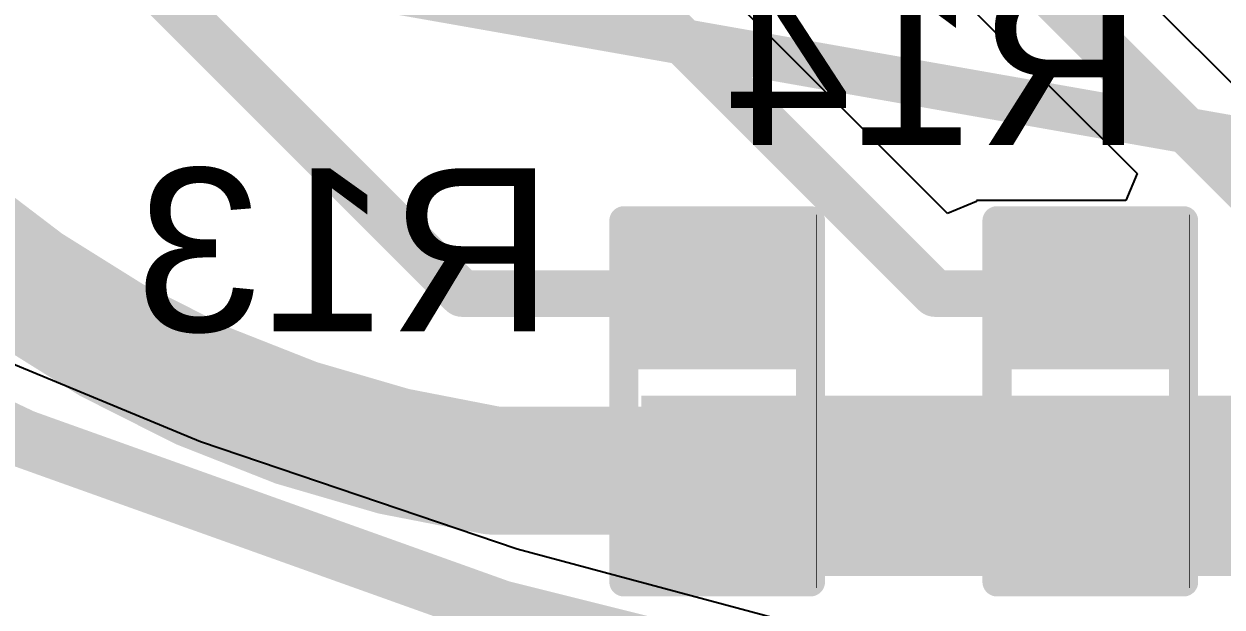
# Model space of a CAD drawing. Header units: inches. Extents: x -8 to 384, y -12 to 64.
# Drawn here: x 6.43 to 11.65, y -8.16 to -5.62 of the extents above; entities that cross this region are included whole.
import ezdxf

# ---------------------------------------------------------------- set-up
doc = ezdxf.new("R2010")
doc.units = ezdxf.units.IN
for name, color, linetype in [('Board_outline', 216, 'Continuous'), ('Bottom Layer', 5, 'Continuous'), ('Bottom Overlay', 54, 'Continuous'), ('Bottom Paste', 16, 'Continuous'), ('Bottom Solder', 6, 'Continuous'), ('Top Layer', 1, 'Continuous'), ('Top Overlay', 2, 'Continuous')]:
    doc.layers.add(name, color=color, linetype=linetype)
doc.styles.add('Arial', font='', dxfattribs={"height": 0.2})
doc.styles.get('Arial').set_extended_font_data('Arial')

# ---------------------------------------------------------------- blocks, each defined once
blk = doc.blocks.new('HDR1X8_10')
at = {"layer": 'Top Overlay', "const_width": 0.1999996}
blk.add_lwpolyline([(-1.27, -1.27), (19.05, -1.27000254)], dxfattribs=at)
blk = doc.blocks.new('R__0402_B_14')
at = {"layer": 'Bottom Layer'}
for points in [[(-0.2413, 0.3175), (-0.2412999999999999, -0.3175), (-0.6985, -0.3175), (-0.6985, 0.3175)], [(0.6985, 0.3175), (0.6985, -0.3175), (0.2413, -0.3175), (0.2412999999999999, 0.3175)]]:
    blk.add_hatch(color=5, dxfattribs=at).paths.add_polyline_path(points)
at = {"layer": 'Bottom Paste'}
for points in [[(-0.2413, 0.3175), (-0.2412999999999999, -0.3175), (-0.6985, -0.3175), (-0.6985, 0.3175)], [(0.6985, 0.3175), (0.6985, -0.3175), (0.2413, -0.3175), (0.2412999999999999, 0.3175)]]:
    blk.add_hatch(color=16, dxfattribs=at).paths.add_polyline_path(points)
at = {"layer": 'Bottom Solder'}
for points in [[(-0.1397, 0.4191), (-0.1397, -0.4191), (-0.8000999999999999, -0.4191), (-0.8000999999999999, 0.4191)], [(0.8000999999999999, 0.4191), (0.8000999999999999, -0.4191), (0.1397, -0.4191), (0.1397, 0.4191)]]:
    blk.add_hatch(color=6, dxfattribs=at).paths.add_polyline_path(points)
at = {"layer": 'Bottom Overlay'}
for points, const_width in [([(-0.7874, -0.4064), (-0.7874, 0.4064)], 0.127), ([(0.7874, 0.4064), (-0.7874, 0.4064)], 0.127), ([(0.7874, -0.4064), (0.7874, 0.4064)], 0.127), ([(0.8128, 0.4318), (-0.8128, 0.4318)], 0.0032258), ([(0.7874, -0.4064), (-0.7874, -0.4064)], 0.127)]:
    blk.add_lwpolyline(points, dxfattribs=dict(at, const_width=const_width))
for points, const_width in [([(-0.8191499999999999, 0.4064, 1), (-0.7556499999999999, 0.4064, 1)], 0.0635), ([(-0.8191499999999999, 0.4064, 1), (-0.7556499999999999, 0.4064, 1)], 0.0635), ([(0.7556499999999999, 0.4064, 1), (0.8191499999999999, 0.4064, 1)], 0.0635), ([(0.7556499999999999, 0.4064, 1), (0.8191499999999999, 0.4064, 1)], 0.0635), ([(-0.81360518, 0.4318, 1), (-0.8119948199999999, 0.4318, 1)], 0.0016129), ([(0.8119948199999999, 0.4318, 1), (0.81360518, 0.4318, 1)], 0.0016129), ([(-0.8191499999999999, -0.4064, 1), (-0.7556499999999999, -0.4064, 1)], 0.0635), ([(-0.8191499999999999, -0.4064, 1), (-0.7556499999999999, -0.4064, 1)], 0.0635), ([(0.7556499999999999, -0.4064, 1), (0.8191499999999999, -0.4064, 1)], 0.0635), ([(0.7556499999999999, -0.4064, 1), (0.8191499999999999, -0.4064, 1)], 0.0635)]:
    blk.add_lwpolyline(points, format="xyb", close=True, dxfattribs=dict(at, const_width=const_width))
blk = doc.blocks.new('R__0402_B_15')
at = {"layer": 'Bottom Layer'}
for points in [[(-0.2413, 0.3175), (-0.2412999999999999, -0.3175), (-0.6985, -0.3175), (-0.6985, 0.3175)], [(0.6985, 0.3175), (0.6985, -0.3175), (0.2413, -0.3175), (0.2412999999999999, 0.3175)]]:
    blk.add_hatch(color=5, dxfattribs=at).paths.add_polyline_path(points)
at = {"layer": 'Bottom Paste'}
for points in [[(-0.2413, 0.3175), (-0.2412999999999999, -0.3175), (-0.6985, -0.3175), (-0.6985, 0.3175)], [(0.6985, 0.3175), (0.6985, -0.3175), (0.2413, -0.3175), (0.2412999999999999, 0.3175)]]:
    blk.add_hatch(color=16, dxfattribs=at).paths.add_polyline_path(points)
at = {"layer": 'Bottom Solder'}
for points in [[(-0.1397, 0.4191), (-0.1397, -0.4191), (-0.8000999999999999, -0.4191), (-0.8000999999999999, 0.4191)], [(0.8000999999999999, 0.4191), (0.8000999999999999, -0.4191), (0.1397, -0.4191), (0.1397, 0.4191)]]:
    blk.add_hatch(color=6, dxfattribs=at).paths.add_polyline_path(points)
at = {"layer": 'Bottom Overlay'}
for points, const_width in [([(-0.7874, -0.4064), (-0.7874, 0.4064)], 0.127), ([(0.7874, 0.4064), (-0.7874, 0.4064)], 0.127), ([(0.7874, -0.4064), (0.7874, 0.4064)], 0.127), ([(0.8128, 0.4318), (-0.8128, 0.4318)], 0.0032258), ([(0.7874, -0.4064), (-0.7874, -0.4064)], 0.127)]:
    blk.add_lwpolyline(points, dxfattribs=dict(at, const_width=const_width))
for points, const_width in [([(-0.8191499999999999, 0.4064, 1), (-0.7556499999999999, 0.4064, 1)], 0.0635), ([(-0.8191499999999999, 0.4064, 1), (-0.7556499999999999, 0.4064, 1)], 0.0635), ([(0.7556499999999999, 0.4064, 1), (0.8191499999999999, 0.4064, 1)], 0.0635), ([(0.7556499999999999, 0.4064, 1), (0.8191499999999999, 0.4064, 1)], 0.0635), ([(-0.81360518, 0.4318, 1), (-0.8119948199999999, 0.4318, 1)], 0.0016129), ([(0.8119948199999999, 0.4318, 1), (0.81360518, 0.4318, 1)], 0.0016129), ([(-0.8191499999999999, -0.4064, 1), (-0.7556499999999999, -0.4064, 1)], 0.0635), ([(-0.8191499999999999, -0.4064, 1), (-0.7556499999999999, -0.4064, 1)], 0.0635), ([(0.7556499999999999, -0.4064, 1), (0.8191499999999999, -0.4064, 1)], 0.0635), ([(0.7556499999999999, -0.4064, 1), (0.8191499999999999, -0.4064, 1)], 0.0635)]:
    blk.add_lwpolyline(points, format="xyb", close=True, dxfattribs=dict(at, const_width=const_width))

msp = doc.modelspace()

# ---------------------------------------------------------------- hatches: boundary and pattern name
at = {"layer": 'Bottom Layer'}
msp.add_hatch(color=5, dxfattribs=at).paths.add_polyline_path([(9.118599999999999, -8.026399999999999), (14.6812, -8.026399999999999), (14.6812, -7.238999999999999), (9.118599999999999, -7.238999999999999)])

# ---------------------------------------------------------------- linework, layer by layer
at = {"layer": 'Board_outline', "const_width": 0.254}
msp.add_lwpolyline([(37.53680072, 13.3604, 1), (-7.46320072, 13.3604, 1)], format="xyb", close=True, dxfattribs=at)
at = {"layer": 'Bottom Layer'}
for p, q in [((10.4521, -6.445371919999999), (8.598692479999999, -4.59196186)), ((12.11804536, -6.30497342), (10.9981746, -5.18510012)), ((10.51749484, -5.51016932), (11.27809276, -6.27076724)), ((11.27809276, -6.27076724), (11.2294924, -6.3881)), ((10.5791, -6.39276598), (10.4521, -6.445371919999999)), ((11.2294924, -6.3881), (10.5791, -6.3881)), ((10.5791, -6.3881), (10.5791, -6.39276598))]:
    msp.add_line(p, q, dxfattribs=at)
for points, const_width in [([(5.233380439999999, -3.68986562), (8.33801482, -6.7945)], 0.2032), ([(7.73479022, -4.13093408), (10.39835614, -6.7945)], 0.2032), ([(10.2362, -4.826), (12.1539, -6.7437)], 0.2032), ([(8.33801482, -6.7945), (9.448799999999999, -6.7945)], 0.2032), ([(10.39835614, -6.7945), (11.0744, -6.7945)], 0.2032), ([(8.4735289, -7.566563479999999), (8.47354414, -7.566563479999999)], 0.5588), ([(8.47354414, -7.566563479999999), (9.33185586, -7.566558399999999)], 0.5588), ([(9.33185586, -7.566558399999999), (9.3318584, -7.56656094)], 0.5588), ([(9.3318584, -7.56656094), (9.398, -7.56656094)], 0.5588), ([(9.398, -7.56656094), (9.4295849, -7.698341219999999)], 0.5588), ([(9.4295849, -7.698341219999999), (9.448799999999999, -7.734299999999999)], 0.5588)]:
    msp.add_lwpolyline(points, dxfattribs=dict(at, const_width=const_width))
at = {"layer": 'Bottom Layer', "const_width": 0.5588}
msp.add_lwpolyline([(8.4735289, -7.56656094, -0.1618608794404778), (5.7586118, -6.19632746)], format="xyb", dxfattribs=at)
at = {"layer": 'Bottom Layer'}
for points, const_width in [([(8.287214819999999, -6.7945, 1), (8.38881482, -6.7945, 1)], 0.1016), ([(8.287214819999999, -6.7945, 1), (8.38881482, -6.7945, 1)], 0.1016), ([(9.398, -6.7945, 1), (9.4996, -6.7945, 1)], 0.1016), ([(10.34755614, -6.7945, 1), (10.44915614, -6.7945, 1)], 0.1016), ([(10.34755614, -6.7945, 1), (10.44915614, -6.7945, 1)], 0.1016), ([(11.0236, -6.7945, 1), (11.1252, -6.7945, 1)], 0.1016), ([(8.333828899999999, -7.56656094, 1), (8.6132289, -7.56656094, 1)], 0.2794), ([(8.333828899999999, -7.566563479999999, 1), (8.6132289, -7.566563479999999, 1)], 0.2794), ([(8.33384414, -7.566563479999999, 1), (8.61324414, -7.566563479999999, 1)], 0.2794), ([(8.33384414, -7.566563479999999, 1), (8.61324414, -7.566563479999999, 1)], 0.2794), ([(9.19215586, -7.566558399999999, 1), (9.471555859999999, -7.566558399999999, 1)], 0.2794), ([(9.19215586, -7.566558399999999, 1), (9.471555859999999, -7.566558399999999, 1)], 0.2794), ([(9.192158399999999, -7.56656094, 1), (9.4715584, -7.56656094, 1)], 0.2794), ([(9.192158399999999, -7.56656094, 1), (9.4715584, -7.56656094, 1)], 0.2794), ([(9.258299999999998, -7.56656094, 1), (9.5377, -7.56656094, 1)], 0.2794), ([(9.258299999999998, -7.56656094, 1), (9.5377, -7.56656094, 1)], 0.2794), ([(9.289884899999999, -7.698341219999999, 1), (9.5692849, -7.698341219999999, 1)], 0.2794), ([(9.289884899999999, -7.698341219999999, 1), (9.5692849, -7.698341219999999, 1)], 0.2794), ([(9.309099999999999, -7.734299999999999, 1), (9.5885, -7.734299999999999, 1)], 0.2794)]:
    msp.add_lwpolyline(points, format="xyb", close=True, dxfattribs=dict(at, const_width=const_width))
at = {"layer": 'Top Layer'}
for p, q in [((7.19819744, -7.440871579999999), (5.8528331, -6.8836032)), ((8.577094859999999, -7.908942779999999), (7.19819744, -7.440871579999999)), ((9.983688439999998, -8.28584068), (8.577094859999999, -7.908942779999999))]:
    msp.add_line(p, q, dxfattribs=at)

# ---------------------------------------------------------------- block references
for name, p, rotation in [('HDR1X8_10', (2.73196558, -3.24879716), 350), ('R__0402_B_15', (9.448799999999999, -7.264399999999999), 270), ('R__0402_B_14', (11.0744, -7.264399999999999), 270)]:
    msp.add_blockref(name, p, dxfattribs=dict(rotation=rotation))

# ---------------------------------------------------------------- texts
at = {"layer": 'Bottom Overlay', "style": 'Arial', "text_generation_flag": 2}
for s, p in [('R14', (11.30271044, -6.146683159999999)), ('R13', (8.737310439999998, -6.95948316))]:
    msp.add_text(s, height=0.7111999999999999, dxfattribs=at).set_placement(p)

doc.saveas('drawing.dxf')
